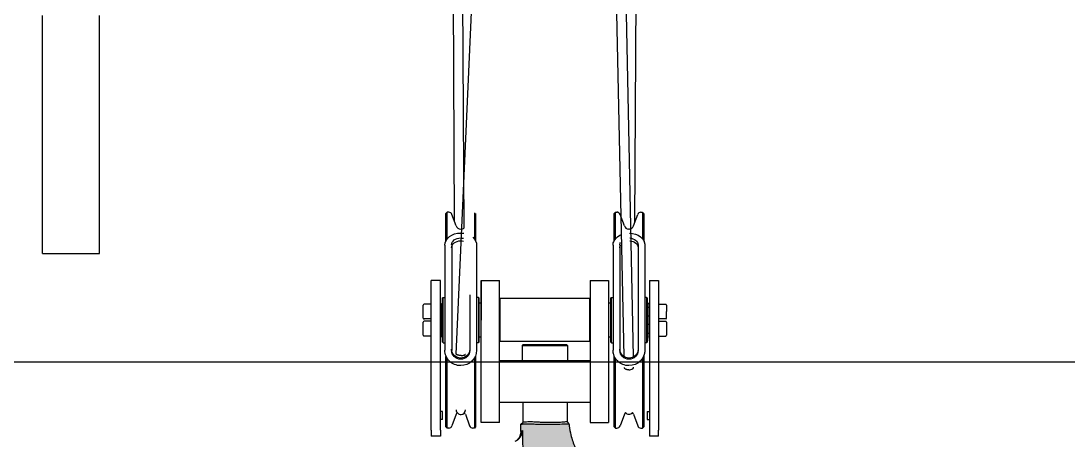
# Model space of a CAD drawing. Extents: x 220580 to 2027826, y -309201 to 71987.
# Drawn here: x 311936 to 313383, y -216207 to -215627 of the extents above; entities that cross this region are included whole.
import ezdxf

# ---------------------------------------------------------------- set-up
doc = ezdxf.new("R2010")
doc.units = 0
doc.linetypes.add('__DASH', pattern=[0.35, 0.25, -0.1])
doc.linetypes.add('DOTE', pattern=[2.42, 2, -0.2, 0.02, -0.2])
for name, color, linetype in [('A-AXIS-DOTE', 14, 'DOTE'), ('A-LIN-V', 9, 'Continuous'), ('EWHS5T6M-2', 7, 'Continuous'), ('取电臂', 7, 'Continuous'), ('零件1^葫芦小车', 7, 'Continuous')]:
    doc.layers.add(name, color=color, linetype=linetype)

# ---------------------------------------------------------------- blocks, each defined once
blk = doc.blocks.new('b234swerwr-M')
h = blk.add_hatch(color=4)
h.dxf.hatch_style = 1
edge = h.paths.add_edge_path()
edge.add_ellipse((1568297.9, 576212.3), major_axis=(945.6, 0), ratio=1, start_angle=-70.7531, end_angle=-68.9099)
edge.add_line((1568638.2, 575330), (1568643.1, 575322.5))
edge.add_line((1568643.1, 575322.5), (1568643.7, 575321.7))
edge.add_line((1568643.7, 575321.7), (1568643.7, 575321.7))
edge.add_spline(control_points=[(1568643.7, 575321.7), (1568644.8, 575319.9), (1568645.9, 575318), (1568649.9, 575311.2), (1568652.6, 575306.1), (1568657.4, 575296), (1568659.5, 575291), (1568662.3, 575283.9), (1568663.1, 575281.6), (1568664.6, 575277.2), (1568665.3, 575275.1), (1568666, 575272.8), (1568666.1, 575272.5), (1568666.9, 575269.9), (1568667.4, 575268.1), (1568668.3, 575264.7), (1568668.7, 575263.1), (1568669.8, 575258.7), (1568670.6, 575256.2), (1568672.8, 575251.1), (1568674.1, 575248.6), (1568677.2, 575243.8), (1568679, 575241.5), (1568683, 575237.3), (1568685.1, 575235.4), (1568689.7, 575231.9), (1568692.1, 575230.4), (1568697.1, 575227.8), (1568699.7, 575226.8), (1568704.8, 575225.1), (1568707.4, 575224.6), (1568712.4, 575223.8), (1568714.9, 575223.6), (1568718.8, 575223.6), (1568720.4, 575223.7), (1568723.4, 575224), (1568725, 575224.2), (1568728, 575224.8), (1568729.5, 575225.1), (1568732.5, 575226), (1568733.9, 575226.5), (1568736.8, 575227.6), (1568738.2, 575228.2), (1568740.9, 575229.6), (1568742.2, 575230.4), (1568744.9, 575232), (1568746.1, 575232.9), (1568748.6, 575234.8), (1568749.8, 575235.8), (1568752.1, 575238), (1568753.2, 575239.1), (1568755.3, 575241.5), (1568756.3, 575242.7), (1568758.2, 575245.4), (1568759.1, 575246.7), (1568760.8, 575249.6), (1568761.6, 575251.1), (1568763, 575254.2), (1568763.6, 575255.8), (1568764.7, 575259.1), (1568765.2, 575260.7), (1568765.9, 575264.2), (1568766.2, 575265.9), (1568766.6, 575269.5), (1568766.7, 575271.3), (1568766.7, 575275.6), (1568766.5, 575278.4), (1568765.8, 575282.9), (1568765.5, 575284.4), (1568764.6, 575287.5), (1568764.1, 575289.1), (1568763, 575292.2), (1568762.3, 575293.7), (1568760.8, 575296.7), (1568759.9, 575298.2), (1568758.1, 575301.1), (1568757.2, 575302.4), (1568755.1, 575305), (1568754.1, 575306.2), (1568749.3, 575311.2), (1568745.4, 575315.3), (1568737.6, 575323.4), (1568733.7, 575327.9), (1568726.3, 575337.1), (1568722.8, 575341.8), (1568716.2, 575351.7), (1568713.1, 575356.8), (1568707.3, 575367.2), (1568704.6, 575372.6), (1568699.9, 575383.1), (1568697.9, 575388.3), (1568696, 575393.6)], knot_values=[0, 0, 0, 0, 0.012094, 0.012094, 0.043169, 0.043169, 0.074245, 0.074245, 0.089782, 0.089782, 0.10532, 0.10532, 0.108005, 0.108005, 0.126597, 0.126597, 0.14519, 0.14519, 0.171955, 0.171955, 0.198721, 0.198721, 0.225486, 0.225486, 0.252251, 0.252251, 0.279017, 0.279017, 0.305782, 0.305782, 0.332547, 0.332547, 0.359313, 0.359313, 0.3769, 0.3769, 0.394487, 0.394487, 0.412074, 0.412074, 0.429662, 0.429662, 0.447249, 0.447249, 0.464836, 0.464836, 0.482423, 0.482423, 0.500011, 0.500011, 0.517598, 0.517598, 0.535185, 0.535185, 0.552772, 0.552772, 0.570359, 0.570359, 0.587947, 0.587947, 0.605534, 0.605534, 0.623121, 0.623121, 0.640708, 0.640708, 0.664579, 0.664579, 0.676514, 0.676514, 0.688449, 0.688449, 0.700384, 0.700384, 0.712319, 0.712319, 0.724254, 0.724254, 0.736189, 0.736189, 0.777684, 0.777684, 0.822741, 0.822741, 0.867798, 0.867798, 0.912855, 0.912855, 0.957912, 0.957912, 1, 1, 1, 1], degree=3, periodic=0)
edge.add_line((1568696, 575393.6), (1568697.4, 575392.6))
edge.add_ellipse((1568886.5, 575458.9), major_axis=(-200.3, 0), ratio=1, start_angle=8.6751, end_angle=19.3187, ccw=False)
edge.add_line((1568688.4, 575428.6), (1568690.1, 575427.4))
edge.add_spline(control_points=[(1568690.1, 575427.4), (1568690.1, 575427.3), (1568690.1, 575427.3), (1568690.2, 575427.3), (1568690.2, 575427.3), (1568690.2, 575427.3), (1568690.3, 575427.4), (1568690.3, 575427.4), (1568690.3, 575427.5), (1568690.3, 575427.5), (1568690.3, 575427.6), (1568690.3, 575427.6), (1568690.3, 575427.7), (1568690.3, 575427.8), (1568690.3, 575427.9), (1568690.3, 575428.1), (1568690.3, 575428.3), (1568690.3, 575428.5), (1568690.3, 575428.6), (1568690.2, 575428.9), (1568690.2, 575429.2), (1568690.1, 575429.4), (1568690.1, 575429.7), (1568690, 575429.9), (1568689.9, 575430.1), (1568689.8, 575430.2), (1568689.8, 575430.3), (1568689.7, 575430.4), (1568689.7, 575430.4), (1568689.7, 575430.5), (1568689.6, 575430.5)], knot_values=[0, 0, 0, 0, 0.06223, 0.06223, 0.06223, 0.125059, 0.125059, 0.125059, 0.182556, 0.182556, 0.182556, 0.239933, 0.239933, 0.239933, 0.329747, 0.329747, 0.329747, 0.462371, 0.462371, 0.462371, 0.647003, 0.647003, 0.647003, 0.834607, 0.834607, 0.834607, 0.943556, 0.943556, 0.943556, 1, 1, 1, 1], degree=3, periodic=0)
edge.add_line((1568689.6, 575430.5), (1568688, 575431.8))
edge.add_ellipse((1568886.5, 575458.9), major_axis=(-200.3, 0), ratio=1, start_angle=-2.5739, end_angle=7.7685, ccw=False)
edge.add_ellipse((1568599.4, 575593.9), major_axis=(-153.1, 0), ratio=1, start_angle=123.6639, end_angle=124.5965, ccw=False)
edge.add_ellipse((1568599.4, 575593.9), major_axis=(-153.1, 0), ratio=1, start_angle=123.6488, end_angle=123.6639, ccw=False)
edge.add_line((1568684.2, 575466.4), (1568684.2, 575467.6))
edge.add_line((1568684.2, 575467.6), (1568684.2, 575476.7))
edge.add_spline(control_points=[(1568684.2, 575476.7), (1568684.2, 575476.7), (1568684.3, 575476.7), (1568684.5, 575476.7), (1568685, 575476.7), (1568685.6, 575476.7), (1568686.4, 575476.7), (1568687.4, 575476.8), (1568688.8, 575476.8), (1568690.8, 575476.8), (1568693.8, 575476.9), (1568698, 575476.8), (1568703.3, 575476.7), (1568710, 575476.7), (1568718.4, 575476.6), (1568729.9, 575476.6), (1568738.9, 575476.7), (1568744.1, 575476.8), (1568746.4, 575476.9), (1568747.6, 575476.9), (1568748.5, 575476.9), (1568750.1, 575477), (1568750.4, 575477), (1568750.6, 575476.9)], knot_values=[0, 0, 0, 0, 0.023008, 0.046985, 0.071916, 0.097784, 0.124572, 0.144341, 0.171112, 0.217444, 0.250912, 0.29895, 0.377038, 0.419517, 0.501427, 0.62005, 0.748963, 0.803749, 0.842652, 0.866405, 0.874501, 0.907064, 1, 1, 1, 1], degree=3, periodic=0)
edge.add_spline(control_points=[(1568750.6, 575476.9), (1568750.7, 575476), (1568750.8, 575475), (1568751.4, 575469.9), (1568752.2, 575465.7), (1568754.6, 575455.7), (1568756.6, 575449.9), (1568761.7, 575438.5), (1568764.8, 575433), (1568772, 575422.7), (1568776, 575417.9), (1568784.8, 575409.2), (1568789.5, 575405.3), (1568800.3, 575397.9), (1568806.5, 575393.6), (1568817.6, 575386), (1568822.4, 575382.2), (1568831.3, 575374.2), (1568835.3, 575370), (1568842.9, 575361.2), (1568846.4, 575356.6), (1568853, 575346.8), (1568856, 575341.6), (1568861.3, 575331), (1568863.6, 575325.6), (1568866.2, 575318.1), (1568866.8, 575316.4), (1568867.8, 575312.9), (1568868.4, 575311.2), (1568869.3, 575307.5), (1568869.8, 575305.7), (1568870.6, 575302), (1568871, 575300.1), (1568871.7, 575296.2), (1568872, 575294.2), (1568872.5, 575290.2), (1568872.8, 575288.1), (1568873.3, 575281.9), (1568873.5, 575277.6), (1568873.5, 575269.9), (1568873.4, 575266.4), (1568872.9, 575259.1), (1568872.5, 575255.3), (1568871.2, 575247.3), (1568870.4, 575243.1), (1568868.3, 575234.6), (1568867, 575230.2), (1568863.8, 575221.2), (1568861.9, 575216.7), (1568857.5, 575207.6), (1568855.1, 575203), (1568849.5, 575194), (1568846.4, 575189.6), (1568839.5, 575180.9), (1568835.8, 575176.8), (1568827.8, 575168.9), (1568823.6, 575165.1), (1568814.6, 575158.1), (1568809.9, 575154.9), (1568800.2, 575149.1), (1568795.3, 575146.5), (1568785.1, 575141.9), (1568780, 575139.9), (1568769.7, 575136.7), (1568764.6, 575135.4), (1568754.5, 575133.4), (1568749.5, 575132.7), (1568739.8, 575131.8), (1568735, 575131.7), (1568725.9, 575131.8), (1568721.4, 575132), (1568710.8, 575133.2), (1568704.3, 575134.4), (1568691.4, 575137.9), (1568684.9, 575140.2), (1568672.4, 575146), (1568666.3, 575149.5), (1568654.6, 575157.6), (1568649.1, 575162.1), (1568638.9, 575172.2), (1568634.2, 575177.7), (1568625.9, 575189.5), (1568622.3, 575195.7), (1568616.2, 575208.7), (1568613.7, 575215.5), (1568610, 575229.1), (1568608.7, 575236), (1568607.6, 575247.7), (1568607.5, 575252.5), (1568607.7, 575261.9), (1568608.1, 575266.5), (1568608.8, 575271.7), (1568608.9, 575272.6), (1568609.3, 575275.9), (1568609.6, 575278.5), (1568610, 575283.3), (1568610.2, 575285.5), (1568610.5, 575291.8), (1568610.6, 575295.5), (1568610.6, 575302.3), (1568610.6, 575305.6), (1568610.3, 575312.2), (1568610, 575315.7), (1568609.6, 575319.5)], knot_values=[0, 0, 0, 0, 0.005894, 0.005894, 0.030053, 0.030053, 0.064391, 0.064391, 0.098729, 0.098729, 0.133067, 0.133067, 0.167406, 0.167406, 0.20826, 0.20826, 0.244777, 0.244777, 0.281295, 0.281295, 0.317812, 0.317812, 0.354329, 0.354329, 0.387959, 0.387959, 0.397632, 0.397632, 0.407305, 0.407305, 0.416978, 0.416978, 0.426651, 0.426651, 0.436324, 0.436324, 0.445997, 0.445997, 0.465343, 0.465343, 0.479597, 0.479597, 0.493851, 0.493851, 0.508105, 0.508105, 0.522359, 0.522359, 0.536613, 0.536613, 0.550867, 0.550867, 0.565121, 0.565121, 0.579374, 0.579374, 0.593628, 0.593628, 0.607882, 0.607882, 0.622136, 0.622136, 0.63639, 0.63639, 0.650644, 0.650644, 0.664898, 0.664898, 0.679151, 0.679151, 0.693405, 0.693405, 0.715098, 0.715098, 0.73679, 0.73679, 0.758483, 0.758483, 0.780175, 0.780175, 0.801868, 0.801868, 0.82356, 0.82356, 0.845252, 0.845252, 0.866945, 0.866945, 0.882014, 0.882014, 0.897082, 0.897082, 0.899258, 0.899258, 0.911851, 0.911851, 0.924444, 0.924444, 0.949629, 0.949629, 0.974815, 0.974815, 1, 1, 1, 1], degree=3, periodic=0)
h.paths.add_polyline_path([(1568643.7, 575321.7), (1568643.1, 575322.5), (1568643.1, 575321.7), (1568643.7, 575321.7)], flags=16)
at = {"color": 4}
for p, q in [((1568853.9, 575768.1), (1568852.4, 575768.1)), ((1568834.2, 575746.2), (1568832.8, 575746.2)), ((1568808.4, 575651.1), (1568809.2, 575651.8)), ((1568858.7, 575651.1), (1568857.9, 575651.8)), ((1568859.4, 575644), (1568858.7, 575651.1)), ((1568860.2, 575643.2), (1568861.8, 575643.2)), ((1568859.4, 575596.8), (1568858.7, 575589.8)), ((1568860.2, 575597.6), (1568859.4, 575596.8)), ((1568858.7, 575589.8), (1568857.9, 575589))]:
    blk.add_line(p, q, dxfattribs=at)
at = {"layer": 'EWHS5T6M-2', "color": 4, "linetype": 'Continuous'}
for p, q in [((1568580.5, 575768.1), (1568582.1, 575769.7)), ((1568580.5, 575730.3), (1568580.5, 575768.1)), ((1568584.3, 575769.7), (1568582.1, 575769.7)), ((1568582.1, 575732.7), (1568582.1, 575769.7)), ((1568594.6, 575750.6), (1568588.8, 575766.6)), ((1568619.8, 575768.8), (1568619.8, 575732.7)), ((1568621.4, 575768.1), (1568621.4, 575730.3)), ((1568813.1, 575768.1), (1568814.7, 575769.7)), ((1568813.1, 575768.1), (1568814.7, 575769.7)), ((1568813.1, 575730.3), (1568813.1, 575768.1)), ((1568813.1, 575730.3), (1568813.1, 575768.1)), ((1568814.7, 575732.7), (1568814.7, 575769.7)), ((1568814.7, 575769.7), (1568816.9, 575769.7)), ((1568814.7, 575769.7), (1568816.9, 575769.7)), ((1568827.2, 575750.6), (1568821.3, 575766.6)), ((1568839.9, 575750.6), (1568845.7, 575766.6)), ((1568839.9, 575750.6), (1568845.7, 575766.6)), ((1568850.1, 575769.7), (1568852.4, 575769.7)), ((1568850.1, 575769.7), (1568852.4, 575769.7)), ((1568852.4, 575769.7), (1568852.4, 575732.7)), ((1568852.4, 575769.7), (1568852.4, 575768.1)), ((1568853.9, 575768.1), (1568853.9, 575730.3)), ((1568853.9, 575768.1), (1568853.9, 575730.3)), ((1568578.9, 575724), (1568578.9, 575655.3)), ((1568588.4, 575724.4), (1568588.4, 575655.4)), ((1568622.9, 575724), (1568622.9, 575655.3)), ((1568811.5, 575724), (1568811.5, 575655.3)), ((1568811.5, 575724), (1568811.5, 575655.3)), ((1568820.9, 575724.4), (1568820.9, 575655.4)), ((1568846.1, 575724.4), (1568846.1, 575655.4)), ((1568855.5, 575724), (1568855.5, 575655.3)), ((1568855.5, 575724), (1568855.5, 575655.3)), ((1568560.1, 575620.4), (1568560.1, 575675.4)), ((1568572.7, 575675.4), (1568560.1, 575675.4)), ((1568572.7, 575620.4), (1568572.7, 575675.4)), ((1568629.2, 575620.4), (1568629.2, 575675.4)), ((1568629.2, 575675.4), (1568654.4, 575675.4)), ((1568629.2, 575675.4), (1568654.4, 575675.4)), ((1568629.2, 575675.4), (1568629.2, 575620.4)), ((1568654.4, 575620.4), (1568654.4, 575675.4)), ((1568654.4, 575620.4), (1568654.4, 575675.4)), ((1568780.1, 575675.4), (1568780.1, 575620.4)), ((1568780.1, 575675.4), (1568805.2, 575675.4)), ((1568780.1, 575675.4), (1568780.1, 575620.4)), ((1568780.1, 575675.4), (1568805.2, 575675.4)), ((1568805.2, 575675.4), (1568805.2, 575620.4)), ((1568805.2, 575675.4), (1568805.2, 575620.4)), ((1568861.8, 575675.4), (1568861.8, 575620.4)), ((1568861.8, 575675.4), (1568874.4, 575675.4)), ((1568861.8, 575675.4), (1568861.8, 575643.2)), ((1568861.8, 575675.4), (1568874.4, 575675.4)), ((1568874.4, 575675.4), (1568874.4, 575620.4)), ((1568874.4, 575675.4), (1568874.4, 575620.4)), ((1568575.8, 575651.1), (1568576.6, 575651.8)), ((1568575.8, 575589.8), (1568575.8, 575651.1)), ((1568576.6, 575589), (1568576.6, 575651.8)), ((1568576.6, 575651.8), (1568578.9, 575651.8)), ((1568578.9, 575655.3), (1568578.9, 575578.7)), ((1568588.4, 575655.4), (1568588.4, 575578.5)), ((1568613.5, 575655.4), (1568613.5, 575578.5)), ((1568622.9, 575655.3), (1568622.9, 575578.7)), ((1568625.3, 575651.8), (1568622.9, 575651.8)), ((1568625.3, 575651.8), (1568625.3, 575589)), ((1568626.1, 575651.1), (1568625.3, 575651.8)), ((1568626.1, 575651.1), (1568626.1, 575589.8)), ((1568655.2, 575650.3), (1568655.2, 575590.6)), ((1568779.3, 575650.3), (1568655.2, 575650.3)), ((1568655.2, 575650.3), (1568655.2, 575590.6)), ((1568779.3, 575650.3), (1568655.2, 575650.3)), ((1568779.3, 575590.6), (1568779.3, 575650.3)), ((1568780.1, 575649.5), (1568779.3, 575650.3)), ((1568779.3, 575590.6), (1568779.3, 575650.3)), ((1568780.1, 575649.5), (1568779.3, 575650.3)), ((1568808.4, 575589.8), (1568808.4, 575651.1)), ((1568808.4, 575589.8), (1568808.4, 575651.1)), ((1568809.2, 575589), (1568809.2, 575651.8)), ((1568809.2, 575651.8), (1568811.5, 575651.8)), ((1568809.2, 575651.8), (1568811.5, 575651.8)), ((1568811.5, 575655.3), (1568811.5, 575578.7)), ((1568811.5, 575655.3), (1568811.5, 575578.7)), ((1568820.9, 575655.4), (1568820.9, 575578.5)), ((1568846.1, 575655.4), (1568846.1, 575578.5)), ((1568855.5, 575655.3), (1568855.5, 575578.7)), ((1568855.5, 575655.3), (1568855.5, 575578.7)), ((1568857.9, 575651.8), (1568855.5, 575651.8)), ((1568857.9, 575651.8), (1568855.5, 575651.8)), ((1568857.9, 575651.8), (1568857.9, 575589)), ((1568858.7, 575651.1), (1568858.7, 575589.8)), ((1568548.9, 575623.2), (1568548.9, 575641.2)), ((1568560.1, 575642.4), (1568550.2, 575642.4)), ((1568574.2, 575638.5), (1568572.7, 575638.5)), ((1568574.2, 575643.2), (1568574.2, 575597.6)), ((1568575, 575644), (1568575, 575596.8)), ((1568629.2, 575644), (1568626.1, 575644)), ((1568808.4, 575644), (1568805.2, 575644)), ((1568808.4, 575644), (1568805.2, 575644)), ((1568859.4, 575596.8), (1568859.4, 575644)), ((1568860.2, 575643.2), (1568859.4, 575644)), ((1568860.2, 575643.2), (1568859.4, 575644)), ((1568860.2, 575597.6), (1568860.2, 575643.2)), ((1568860.2, 575638.5), (1568861.8, 575638.5)), ((1568874.4, 575642.4), (1568884.3, 575642.4)), ((1568874.4, 575642.4), (1568884.3, 575642.4)), ((1568885.5, 575641.2), (1568885.5, 575632.2)), ((1568885.5, 575641.2), (1568885.5, 575632.2)), ((1568885.5, 575637.6), (1568885.5, 575637.6)), ((1568885.5, 575637.6), (1568885.5, 575637.6)), ((1568560.1, 575622), (1568550.2, 575622)), ((1568560.1, 575475.5), (1568560.1, 575620.4)), ((1568574.2, 575625.9), (1568572.7, 575625.9)), ((1568572.7, 575475.5), (1568572.7, 575620.4)), ((1568629.2, 575518.3), (1568629.2, 575620.4)), ((1568629.2, 575518.3), (1568629.2, 575620.4)), ((1568654.4, 575518.3), (1568654.4, 575620.4)), ((1568654.4, 575518.3), (1568654.4, 575620.4)), ((1568780.1, 575620.4), (1568780.1, 575518.3)), ((1568780.1, 575620.4), (1568780.1, 575518.3)), ((1568805.2, 575620.4), (1568805.2, 575518.3)), ((1568805.2, 575620.4), (1568805.2, 575518.3)), ((1568861.8, 575625.9), (1568860.2, 575625.9)), ((1568861.8, 575620.4), (1568861.8, 575475.5)), ((1568884.3, 575622), (1568874.4, 575622)), ((1568884.3, 575622), (1568874.4, 575622)), ((1568874.4, 575620.4), (1568874.4, 575475.5)), ((1568874.4, 575620.4), (1568874.4, 575475.5)), ((1568885.5, 575623.2), (1568885.5, 575632.2)), ((1568885.5, 575623.2), (1568885.5, 575632.2)), ((1568548.9, 575599.7), (1568548.9, 575617.6)), ((1568560.1, 575618.8), (1568550.2, 575618.8)), ((1568574.2, 575614.9), (1568572.7, 575614.9)), ((1568860.2, 575614.9), (1568861.8, 575614.9)), ((1568874.4, 575618.8), (1568884.3, 575618.8)), ((1568874.4, 575618.8), (1568884.3, 575618.8)), ((1568885.5, 575617.6), (1568885.5, 575599.7)), ((1568885.5, 575617.6), (1568885.5, 575599.7)), ((1568560.1, 575598.4), (1568550.2, 575598.4)), ((1568574.2, 575602.3), (1568572.7, 575602.3)), ((1568574.2, 575597.6), (1568575, 575596.8)), ((1568629.2, 575596.8), (1568626.1, 575596.8)), ((1568654.4, 575591.3), (1568655.2, 575590.6)), ((1568654.4, 575591.3), (1568655.2, 575590.6)), ((1568779.3, 575590.6), (1568655.2, 575590.6)), ((1568779.3, 575590.6), (1568655.2, 575590.6)), ((1568808.4, 575596.8), (1568805.2, 575596.8)), ((1568808.4, 575596.8), (1568805.2, 575596.8)), ((1568860.2, 575602.3), (1568861.8, 575602.3)), ((1568860.2, 575602.3), (1568861.8, 575602.3)), ((1568860.2, 575597.6), (1568860.2, 575602.3)), ((1568861.8, 575602.3), (1568861.8, 575493.9)), ((1568874.4, 575598.4), (1568884.3, 575598.4)), ((1568874.4, 575598.4), (1568884.3, 575598.4)), ((1568576.6, 575589), (1568578.9, 575589)), ((1568625.3, 575589), (1568622.9, 575589)), ((1568687.4, 575586.6), (1568685.8, 575585.1)), ((1568687.4, 575586.6), (1568685.8, 575585.1)), ((1568685.8, 575585.1), (1568685.8, 575564.6)), ((1568685.8, 575585.1), (1568748.7, 575585.1)), ((1568685.8, 575585.1), (1568685.8, 575564.6)), ((1568685.8, 575585.1), (1568748.7, 575585.1)), ((1568687.4, 575586.6), (1568747.1, 575586.6)), ((1568687.4, 575586.6), (1568747.1, 575586.6)), ((1568747.1, 575586.6), (1568748.7, 575585.1)), ((1568747.1, 575586.6), (1568748.7, 575585.1)), ((1568748.7, 575585.1), (1568748.7, 575564.6)), ((1568748.7, 575585.1), (1568748.7, 575564.6)), ((1568808.4, 575589.8), (1568809.2, 575589)), ((1568808.4, 575589.8), (1568809.2, 575589)), ((1568809.2, 575589), (1568811.5, 575589)), ((1568809.2, 575589), (1568811.5, 575589)), ((1568857.9, 575589), (1568855.5, 575589)), ((1568857.9, 575589), (1568855.5, 575589)), ((1568580.5, 575472.7), (1568580.5, 575570.1)), ((1568582.1, 575471.1), (1568582.1, 575567.8)), ((1568619.8, 575567.8), (1568619.8, 575471.1)), ((1568621.4, 575570.8), (1568621.4, 575472.7)), ((1568654.4, 575564.6), (1568780.1, 575564.6)), ((1568654.4, 575564.6), (1568780.1, 575564.6)), ((1568813.1, 575472.7), (1568813.1, 575570.8)), ((1568813.1, 575472.7), (1568813.1, 575570.8)), ((1568814.7, 575471.1), (1568814.7, 575567.8)), ((1568852.4, 575567.8), (1568852.4, 575471.1)), ((1568853.9, 575570.8), (1568853.9, 575472.7)), ((1568853.9, 575570.8), (1568853.9, 575472.7)), ((1568629.2, 575479), (1568629.2, 575518.3)), ((1568629.2, 575479), (1568629.2, 575518.3)), ((1568654.4, 575479), (1568654.4, 575518.3)), ((1568654.4, 575479), (1568654.4, 575518.3)), ((1568780.1, 575518.3), (1568780.1, 575479)), ((1568780.1, 575518.3), (1568780.1, 575479)), ((1568805.2, 575518.3), (1568805.2, 575479)), ((1568805.2, 575518.3), (1568805.2, 575479)), ((1568780.1, 575506.5), (1568654.4, 575506.5)), ((1568780.1, 575506.5), (1568654.4, 575506.5)), ((1568686.6, 575506.5), (1568686.6, 575479)), ((1568686.6, 575506.5), (1568686.6, 575479)), ((1568747.9, 575506.5), (1568747.9, 575479.5)), ((1568747.9, 575506.5), (1568747.9, 575479.5)), ((1568575.8, 575493.9), (1568572.7, 575493.9)), ((1568575.8, 575482.9), (1568575.8, 575493.9)), ((1568594.6, 575490.2), (1568588.8, 575474.2)), ((1568607.3, 575490.2), (1568613.1, 575474.2)), ((1568827.2, 575490.2), (1568821.3, 575474.2)), ((1568827.2, 575490.2), (1568821.3, 575474.2)), ((1568839.9, 575490.2), (1568845.7, 575474.2)), ((1568839.9, 575490.2), (1568845.7, 575474.2)), ((1568858.7, 575493.9), (1568858.7, 575482.9)), ((1568858.7, 575493.9), (1568861.8, 575493.9)), ((1568858.7, 575493.9), (1568858.7, 575482.9)), ((1568858.7, 575493.9), (1568861.8, 575493.9)), ((1568560.1, 575468), (1568560.1, 575475.5)), ((1568575.8, 575482.9), (1568572.7, 575482.9)), ((1568572.7, 575468), (1568572.7, 575475.5)), ((1568654.4, 575479), (1568629.2, 575479)), ((1568654.4, 575479), (1568629.2, 575479)), ((1568684.2, 575476.7), (1568686.6, 575479)), ((1568684.2, 575476.7), (1568686.6, 575479)), ((1568684.2, 575466.4), (1568684.2, 575476.7)), ((1568684.2, 575466.4), (1568684.2, 575476.7)), ((1568747.9, 575479.5), (1568750.6, 575476.9)), ((1568747.9, 575479.5), (1568750.6, 575476.9)), ((1568780.1, 575479), (1568805.2, 575479)), ((1568780.1, 575479), (1568805.2, 575479)), ((1568858.7, 575482.9), (1568861.8, 575482.9)), ((1568858.7, 575482.9), (1568861.8, 575482.9)), ((1568861.8, 575482.9), (1568861.8, 575475.5)), ((1568861.8, 575475.5), (1568861.8, 575468)), ((1568861.8, 575475.5), (1568861.8, 575468)), ((1568874.4, 575475.5), (1568874.4, 575468)), ((1568874.4, 575475.5), (1568874.4, 575468)), ((1568560.1, 575468), (1568560.1, 575460.1)), ((1568572.7, 575460.1), (1568560.1, 575460.1)), ((1568572.7, 575468), (1568572.7, 575460.1)), ((1568580.5, 575472.7), (1568582.1, 575471.1)), ((1568584.3, 575471.1), (1568582.1, 575471.1)), ((1568619.8, 575471.1), (1568617.6, 575471.1)), ((1568621.4, 575472.7), (1568619.8, 575471.1)), ((1568813.1, 575472.7), (1568814.7, 575471.1)), ((1568813.1, 575472.7), (1568814.7, 575471.1)), ((1568814.7, 575471.1), (1568816.9, 575471.1)), ((1568814.7, 575471.1), (1568816.9, 575471.1)), ((1568850.1, 575471.1), (1568852.4, 575471.1)), ((1568850.1, 575471.1), (1568852.4, 575471.1)), ((1568853.9, 575472.7), (1568852.4, 575471.1)), ((1568853.9, 575472.7), (1568852.4, 575471.1)), ((1568861.8, 575468), (1568861.8, 575460.1)), ((1568861.8, 575468), (1568861.8, 575460.1)), ((1568874.4, 575460.1), (1568861.8, 575460.1)), ((1568874.4, 575460.1), (1568861.8, 575460.1)), ((1568874.4, 575460.1), (1568874.4, 575468)), ((1568874.4, 575460.1), (1568874.4, 575468))]:
    blk.add_line(p, q, dxfattribs=at)
for centre, radius, start, end in [((1568584.3, 575765), 4.71, 20, 90), ((1568816.9, 575765), 4.71, 31.3461, 90), ((1568816.9, 575765), 4.71, 20, 90), ((1568850.1, 575765), 4.71, 90, 160), ((1568850.1, 575765), 4.71, 90, 160), ((1568600.9, 575752.9), 6.76, 200, 270), ((1568833.5, 575752.9), 6.76, 200, 264.2387), ((1568833.5, 575752.9), 6.76, 275.7613, 340), ((1568833.5, 575752.9), 6.76, 275.7613, 340), ((1568600.9, 575752.9), 6.76, 270, 316.197), ((1568550.2, 575641.2), 1.26, 90, 180), ((1568884.3, 575641.2), 1.26, 0, 90), ((1568884.3, 575641.2), 1.26, 0, 90), ((1568550.2, 575623.2), 1.26, 180, 270), ((1568884.3, 575623.2), 1.26, 270, 0), ((1568884.3, 575623.2), 1.26, 270, 0), ((1568550.2, 575617.6), 1.26, 90, 180), ((1568884.3, 575617.6), 1.26, 0, 90), ((1568884.3, 575617.6), 1.26, 0, 90), ((1568550.2, 575599.7), 1.26, 180, 270), ((1568884.3, 575599.7), 1.26, 270, 0), ((1568884.3, 575599.7), 1.26, 270, 0), ((1568600.9, 575487.9), 6.76, 138.3807, 160), ((1568600.9, 575487.9), 6.76, 20, 41.1673), ((1568833.5, 575487.9), 6.76, 136.7525, 160), ((1568833.5, 575487.9), 6.76, 136.7525, 160), ((1568833.5, 575487.9), 6.76, 20, 43.679), ((1568833.5, 575487.9), 6.76, 20, 43.679), ((1568584.3, 575475.8), 4.71, 270, 340), ((1568617.6, 575475.8), 4.71, 200, 270), ((1568668.4, 575466.5), 15.9, 314.6155, 0.0716), ((1568668.4, 575466.5), 15.9, 314.6155, 0.0716), ((1568599.4, 575593.9), 153.1, 303.6488, 304.5965), ((1568599.4, 575593.9), 153.1, 303.6488, 304.5965), ((1568886.5, 575458.9), 200.3, 177.4261, 187.8568), ((1568886.5, 575458.9), 200.3, 177.4261, 187.8568), ((1568816.9, 575475.8), 4.71, 270, 340), ((1568816.9, 575475.8), 4.71, 270, 340), ((1568850.1, 575475.8), 4.71, 200, 270), ((1568850.1, 575475.8), 4.71, 200, 270)]:
    blk.add_arc(centre, radius, start, end, dxfattribs=at)
at = {"layer": 'EWHS5T6M-2', "color": 4, "linetype": 'Continuous', "extrusion": (0, 0, -1)}
for centre, major_axis, ratio, start_param, end_param in [((1568600.9, 575724), (22, 0), 0.766044, 3.141593, 4.712389), ((1568600.9, 575724), (22, 0), 0.766044, 4.712389, 4.913203), ((1568600.9, 575724), (22, 0), 0.766044, 5.573665, 6.283185), ((1568833.5, 575724), (22, 0), 0.766044, 3.141593, 4.150051), ((1568833.5, 575724), (22, 0), 0.766044, 4.750321, 6.283185), ((1568600.9, 575724.4), (12.6, 0), 0.766044, 3.141593, 4.712389), ((1568600.9, 575720.4), (12.6, 0), 0.766044, 3.141593, 4.712389), ((1568600.9, 575724.4), (12.6, 0), 0.766044, 4.712389, 5.031351), ((1568600.9, 575720.4), (12.6, 0), 0.766044, 4.712389, 5.010105), ((1568833.5, 575724), (22, 0), 0.766044, 3.141593, 3.521844), ((1568833.5, 575724.4), (12.6, 0), 0.766044, 3.141593, 3.568788), ((1568833.5, 575720.4), (12.6, 0), 0.766044, 3.141593, 3.590007), ((1568833.5, 575724.4), (12.6, 0), 0.766044, 4.794698, 6.283185), ((1568833.5, 575720.4), (12.6, 0), 0.766044, 4.819633, 6.283185), ((1568833.5, 575724), (22, 0), 0.766044, 5.902934, 6.283185), ((1568600.9, 575578.7), (22, 0), 0.965926, 1.570796, 3.141593), ((1568600.9, 575580.1), (12.6, 0), 0.965926, 1.570796, 3.141593), ((1568600.9, 575578.5), (12.6, 0), 0.965926, 1.570796, 3.141593), ((1568600.9, 575580.1), (12.6, 0), 0.965926, 0, 1.570796), ((1568600.9, 575578.7), (22, 0), 0.965926, 0, 1.570796), ((1568600.9, 575578.5), (12.6, 0), 0.965926, 0, 1.570796), ((1568833.5, 575578.7), (22, 0), 0.965926, 1.570796, 3.141593), ((1568833.5, 575578.7), (22, 0), 0.965926, 2.761341, 3.141593), ((1568833.5, 575580.1), (12.6, 0), 0.965926, 1.570796, 3.141593), ((1568833.5, 575578.5), (12.6, 0), 0.965926, 1.570796, 3.141593), ((1568833.5, 575580.1), (12.6, 0), 0.965926, 0, 1.570796), ((1568833.5, 575578.7), (22, 0), 0.965926, 0, 1.570796), ((1568833.5, 575578.5), (12.6, 0), 0.965926, 6.283185, 7.853982), ((1568833.5, 575578.7), (22, 0), 0.965926, 0, 0.380251)]:
    blk.add_ellipse(centre, major_axis=major_axis, ratio=ratio, start_param=start_param, end_param=end_param, dxfattribs=at)
at = {"layer": 'EWHS5T6M-2', "color": 4, "linetype": 'Continuous'}
for points, degree, knots in [([(1568750.6, 575476.9), (1568750.7, 575476), (1568750.8, 575475), (1568751.4, 575469.9), (1568752.2, 575465.7), (1568754.6, 575455.7), (1568756.6, 575449.9), (1568761.7, 575438.5), (1568764.8, 575433), (1568772, 575422.7), (1568776, 575417.9), (1568784.8, 575409.2), (1568789.5, 575405.3), (1568800.3, 575397.9), (1568806.5, 575393.6), (1568817.6, 575386), (1568822.4, 575382.2), (1568831.3, 575374.2), (1568835.3, 575370), (1568842.9, 575361.2), (1568846.4, 575356.6), (1568853, 575346.8), (1568856, 575341.6), (1568861.3, 575331), (1568863.6, 575325.6), (1568866.2, 575318.1), (1568866.8, 575316.4), (1568867.8, 575312.9), (1568868.4, 575311.2), (1568869.3, 575307.5), (1568869.8, 575305.7), (1568870.6, 575302), (1568871, 575300.1), (1568871.7, 575296.2), (1568872, 575294.2), (1568872.5, 575290.2), (1568872.8, 575288.1), (1568873.3, 575281.9), (1568873.5, 575277.6), (1568873.5, 575269.9), (1568873.4, 575266.4), (1568872.9, 575259.1), (1568872.5, 575255.3), (1568871.2, 575247.3), (1568870.4, 575243.1), (1568868.3, 575234.6), (1568867, 575230.2), (1568863.8, 575221.2), (1568861.9, 575216.7), (1568857.5, 575207.6), (1568855.1, 575203), (1568849.5, 575194), (1568846.4, 575189.6), (1568839.5, 575180.9), (1568835.8, 575176.8), (1568827.8, 575168.9), (1568823.6, 575165.1), (1568814.6, 575158.1), (1568809.9, 575154.9), (1568800.2, 575149.1), (1568795.3, 575146.5), (1568785.1, 575141.9), (1568780, 575139.9), (1568769.7, 575136.7), (1568764.6, 575135.4), (1568754.5, 575133.4), (1568749.5, 575132.7), (1568739.8, 575131.8), (1568735, 575131.7), (1568725.9, 575131.8), (1568721.4, 575132), (1568710.8, 575133.2), (1568704.3, 575134.4), (1568691.4, 575137.9), (1568684.9, 575140.2), (1568672.4, 575146), (1568666.3, 575149.5), (1568654.6, 575157.6), (1568649.1, 575162.1), (1568638.9, 575172.2), (1568634.2, 575177.7), (1568625.9, 575189.5), (1568622.3, 575195.7), (1568616.2, 575208.7), (1568613.7, 575215.5), (1568610, 575229.1), (1568608.7, 575236), (1568607.6, 575247.7), (1568607.5, 575252.5), (1568607.7, 575261.9), (1568608.1, 575266.5), (1568608.8, 575271.7), (1568608.9, 575272.6), (1568609.3, 575275.9), (1568609.6, 575278.5), (1568610, 575283.3), (1568610.2, 575285.5), (1568610.5, 575291.8), (1568610.6, 575295.5), (1568610.6, 575302.3), (1568610.6, 575305.6), (1568610.3, 575312.2), (1568610, 575315.7), (1568609.6, 575319.5)], 3, [0, 0, 0, 0, 0.005894, 0.005894, 0.030053, 0.030053, 0.064391, 0.064391, 0.098729, 0.098729, 0.133067, 0.133067, 0.167406, 0.167406, 0.20826, 0.20826, 0.244777, 0.244777, 0.281295, 0.281295, 0.317812, 0.317812, 0.354329, 0.354329, 0.387959, 0.387959, 0.397632, 0.397632, 0.407305, 0.407305, 0.416978, 0.416978, 0.426651, 0.426651, 0.436324, 0.436324, 0.445997, 0.445997, 0.465343, 0.465343, 0.479597, 0.479597, 0.493851, 0.493851, 0.508105, 0.508105, 0.522359, 0.522359, 0.536613, 0.536613, 0.550867, 0.550867, 0.565121, 0.565121, 0.579374, 0.579374, 0.593628, 0.593628, 0.607882, 0.607882, 0.622136, 0.622136, 0.63639, 0.63639, 0.650644, 0.650644, 0.664898, 0.664898, 0.679151, 0.679151, 0.693405, 0.693405, 0.715098, 0.715098, 0.73679, 0.73679, 0.758483, 0.758483, 0.780175, 0.780175, 0.801868, 0.801868, 0.82356, 0.82356, 0.845252, 0.845252, 0.866945, 0.866945, 0.882014, 0.882014, 0.897082, 0.897082, 0.899258, 0.899258, 0.911851, 0.911851, 0.924444, 0.924444, 0.949629, 0.949629, 0.974815, 0.974815, 1, 1, 1, 1]), ([(1568750.6, 575476.9), (1568750.7, 575476), (1568750.8, 575475), (1568751.4, 575469.9), (1568752.2, 575465.7), (1568754.6, 575455.7), (1568756.6, 575449.9), (1568761.7, 575438.5), (1568764.8, 575433), (1568772, 575422.7), (1568776, 575417.9), (1568784.8, 575409.2), (1568789.5, 575405.3), (1568800.3, 575397.9), (1568806.5, 575393.6), (1568817.6, 575386), (1568822.4, 575382.2), (1568831.3, 575374.2), (1568835.3, 575370), (1568842.9, 575361.2), (1568846.4, 575356.6), (1568853, 575346.8), (1568856, 575341.6), (1568861.3, 575331), (1568863.6, 575325.6), (1568866.2, 575318.1), (1568866.8, 575316.4), (1568867.8, 575312.9), (1568868.4, 575311.2), (1568869.3, 575307.5), (1568869.8, 575305.7), (1568870.6, 575302), (1568871, 575300.1), (1568871.7, 575296.2), (1568872, 575294.2), (1568872.5, 575290.2), (1568872.8, 575288.1), (1568873.3, 575281.9), (1568873.5, 575277.6), (1568873.5, 575269.9), (1568873.4, 575266.4), (1568872.9, 575259.1), (1568872.5, 575255.3), (1568871.2, 575247.3), (1568870.4, 575243.1), (1568868.3, 575234.6), (1568867, 575230.2), (1568863.8, 575221.2), (1568861.9, 575216.7), (1568857.5, 575207.6), (1568855.1, 575203), (1568849.5, 575194), (1568846.4, 575189.6), (1568839.5, 575180.9), (1568835.8, 575176.8), (1568827.8, 575168.9), (1568823.6, 575165.1), (1568814.6, 575158.1), (1568809.9, 575154.9), (1568800.2, 575149.1), (1568795.3, 575146.5), (1568785.1, 575141.9), (1568780, 575139.9), (1568769.7, 575136.7), (1568764.6, 575135.4), (1568754.5, 575133.4), (1568749.5, 575132.7), (1568739.8, 575131.8), (1568735, 575131.7), (1568725.9, 575131.8), (1568721.4, 575132), (1568710.8, 575133.2), (1568704.3, 575134.4), (1568691.4, 575137.9), (1568684.9, 575140.2), (1568672.4, 575146), (1568666.3, 575149.5), (1568654.6, 575157.6), (1568649.1, 575162.1), (1568638.9, 575172.2), (1568634.2, 575177.7), (1568625.9, 575189.5), (1568622.3, 575195.7), (1568616.2, 575208.7), (1568613.7, 575215.5), (1568610, 575229.1), (1568608.7, 575236), (1568607.6, 575247.7), (1568607.5, 575252.5), (1568607.7, 575261.9), (1568608.1, 575266.5), (1568608.8, 575271.7), (1568608.9, 575272.6), (1568609.3, 575275.9), (1568609.6, 575278.5), (1568610, 575283.3), (1568610.2, 575285.5), (1568610.5, 575291.8), (1568610.6, 575295.5), (1568610.6, 575302.3), (1568610.6, 575305.6), (1568610.3, 575312.2), (1568610, 575315.7), (1568609.6, 575319.5)], 3, [0, 0, 0, 0, 0.005894, 0.005894, 0.030053, 0.030053, 0.064391, 0.064391, 0.098729, 0.098729, 0.133067, 0.133067, 0.167406, 0.167406, 0.20826, 0.20826, 0.244777, 0.244777, 0.281295, 0.281295, 0.317812, 0.317812, 0.354329, 0.354329, 0.387959, 0.387959, 0.397632, 0.397632, 0.407305, 0.407305, 0.416978, 0.416978, 0.426651, 0.426651, 0.436324, 0.436324, 0.445997, 0.445997, 0.465343, 0.465343, 0.479597, 0.479597, 0.493851, 0.493851, 0.508105, 0.508105, 0.522359, 0.522359, 0.536613, 0.536613, 0.550867, 0.550867, 0.565121, 0.565121, 0.579374, 0.579374, 0.593628, 0.593628, 0.607882, 0.607882, 0.622136, 0.622136, 0.63639, 0.63639, 0.650644, 0.650644, 0.664898, 0.664898, 0.679151, 0.679151, 0.693405, 0.693405, 0.715098, 0.715098, 0.73679, 0.73679, 0.758483, 0.758483, 0.780175, 0.780175, 0.801868, 0.801868, 0.82356, 0.82356, 0.845252, 0.845252, 0.866945, 0.866945, 0.882014, 0.882014, 0.897082, 0.897082, 0.899258, 0.899258, 0.911851, 0.911851, 0.924444, 0.924444, 0.949629, 0.949629, 0.974815, 0.974815, 1, 1, 1, 1]), ([(1568684.2, 575476.7), (1568684.2, 575476.7), (1568684.3, 575476.7), (1568684.5, 575476.7), (1568685, 575476.7), (1568685.6, 575476.7), (1568686.4, 575476.7), (1568687.4, 575476.8), (1568688.8, 575476.8), (1568690.8, 575476.8), (1568693.8, 575476.9), (1568698, 575476.8), (1568703.3, 575476.7), (1568710, 575476.7), (1568718.4, 575476.6), (1568729.9, 575476.6), (1568738.9, 575476.7), (1568744.1, 575476.8), (1568746.4, 575476.9), (1568747.6, 575476.9), (1568748.5, 575476.9), (1568750.1, 575477), (1568750.4, 575477), (1568750.6, 575476.9)], 3, [0, 0, 0, 0, 0.023008, 0.046985, 0.071916, 0.097784, 0.124572, 0.144341, 0.171112, 0.217444, 0.250912, 0.29895, 0.377038, 0.419517, 0.501427, 0.62005, 0.748963, 0.803749, 0.842652, 0.866405, 0.874501, 0.907064, 1, 1, 1, 1]), ([(1568684.2, 575476.7), (1568684.2, 575476.7), (1568684.3, 575476.7), (1568684.5, 575476.7), (1568685, 575476.7), (1568685.6, 575476.7), (1568686.4, 575476.7), (1568687.4, 575476.8), (1568688.8, 575476.8), (1568690.8, 575476.8), (1568693.8, 575476.9), (1568698, 575476.8), (1568703.3, 575476.7), (1568710, 575476.7), (1568718.4, 575476.6), (1568729.9, 575476.6), (1568738.9, 575476.7), (1568744.1, 575476.8), (1568746.4, 575476.9), (1568747.6, 575476.9), (1568748.5, 575476.9), (1568750.1, 575477), (1568750.4, 575477), (1568750.6, 575476.9)], 3, [0, 0, 0, 0, 0.023008, 0.046985, 0.071916, 0.097784, 0.124572, 0.144341, 0.171112, 0.217444, 0.250912, 0.29895, 0.377038, 0.419517, 0.501427, 0.62005, 0.748963, 0.803749, 0.842652, 0.866405, 0.874501, 0.907064, 1, 1, 1, 1]), ([(1568747.9, 575479.5), (1568747.9, 575479.5), (1568747.8, 575479.5), (1568747.4, 575479.5), (1568746.6, 575479.5), (1568745.2, 575479.5), (1568742.9, 575479.2), (1568737.8, 575478.9), (1568729.3, 575478.7), (1568719.2, 575478.8), (1568711.2, 575479), (1568706.6, 575479.2), (1568703, 575479.4), (1568699.5, 575479.6), (1568695.4, 575479.7), (1568692.1, 575479.5), (1568690.1, 575479.3), (1568688.6, 575479.2), (1568687.5, 575479.1), (1568686.7, 575479), (1568686.6, 575479), (1568686.6, 575479)], 3, [0, 0, 0, 0, 0.020045, 0.062586, 0.096899, 0.125201, 0.187741, 0.250283, 0.373093, 0.499342, 0.563292, 0.624573, 0.648563, 0.687175, 0.749712, 0.81225, 0.849462, 0.874848, 0.92013, 0.961847, 1, 1, 1, 1]), ([(1568747.9, 575479.5), (1568747.9, 575479.5), (1568747.8, 575479.5), (1568747.4, 575479.5), (1568746.6, 575479.5), (1568745.2, 575479.5), (1568742.9, 575479.2), (1568737.8, 575478.9), (1568729.3, 575478.7), (1568719.2, 575478.8), (1568711.2, 575479), (1568706.6, 575479.2), (1568703, 575479.4), (1568699.5, 575479.6), (1568695.4, 575479.7), (1568692.1, 575479.5), (1568690.1, 575479.3), (1568688.6, 575479.2), (1568687.5, 575479.1), (1568686.7, 575479), (1568686.6, 575479), (1568686.6, 575479)], 3, [0, 0, 0, 0, 0.020045, 0.062586, 0.096899, 0.125201, 0.187741, 0.250283, 0.373093, 0.499342, 0.563292, 0.624573, 0.648563, 0.687175, 0.749712, 0.81225, 0.849462, 0.874848, 0.92013, 0.961847, 1, 1, 1, 1]), ([(1568676.4, 575452.8), (1568677.5, 575453.5), (1568678.6, 575454.3), (1568680.5, 575456.2), (1568681.4, 575457.3), (1568682.8, 575459.8), (1568683.4, 575461.1), (1568683.9, 575463.2), (1568684, 575463.8), (1568684.1, 575464.5)], 3, [0, 0, 0, 0, 0.2470021, 0.2470021, 0.4999999, 0.4999999, 0.7529976, 0.7529976, 0.8785574, 0.8785574, 0.8785574, 0.8785574]), ([(1568676.4, 575452.8), (1568677.5, 575453.5), (1568678.6, 575454.3), (1568680.5, 575456.2), (1568681.4, 575457.3), (1568682.8, 575459.8), (1568683.4, 575461.1), (1568683.9, 575463.2), (1568684, 575463.8), (1568684.1, 575464.5)], 3, [0, 0, 0, 0, 0.2470021, 0.2470021, 0.4999999, 0.4999999, 0.7529976, 0.7529976, 0.8785574, 0.8785574, 0.8785574, 0.8785574]), ([(1568677.8, 575453.7), (1568681.6, 575455.9), (1568683.9, 575459.7), (1568685.1, 575461.5), (1568685.7, 575463.6), (1568686.3, 575465.7), (1568686.3, 575467.9)], 2, [0, 0, 0, 0.5, 0.5, 0.75, 0.75, 1, 1, 1]), ([(1568677.8, 575453.7), (1568681.6, 575455.9), (1568683.9, 575459.7), (1568685.1, 575461.5), (1568685.7, 575463.6), (1568686.3, 575465.7), (1568686.3, 575467.9)], 2, [0, 0, 0, 0.5, 0.5, 0.75, 0.75, 1, 1, 1])]:
    blk.add_open_spline(points, degree=degree, knots=knots, dxfattribs=at)
at = {"layer": '取电臂', "color": 4, "linetype": 'Continuous'}
for p, q in [((1568022.7, 575712.6), (1568022.7, 576041.8)), ((1568022.7, 575712.6), (1568022.7, 576041.8)), ((1568101.2, 575712.6), (1568101.2, 576041.8)), ((1568101.2, 575712.6), (1568101.2, 576041.8)), ((1568022.7, 575712.6), (1568028.9, 575712.6)), ((1568022.7, 575712.6), (1568028.9, 575712.6)), ((1568028.9, 575712.6), (1568094.9, 575712.6)), ((1568028.9, 575712.6), (1568094.9, 575712.6)), ((1568094.9, 575712.6), (1568101.2, 575712.6)), ((1568094.9, 575712.6), (1568101.2, 575712.6))]:
    blk.add_line(p, q, dxfattribs=at)
at = {"layer": '零件1^葫芦小车', "color": 4, "linetype": 'Continuous'}
for p, q in [((1568592.5, 575756.2), (1568590.8, 576080)), ((1568594.6, 575573.4), (1568617.2, 576076.3)), ((1568603.5, 576080), (1568605.3, 575747.7)), ((1568826.7, 575569.9), (1568816.3, 576076.3)), ((1568828.9, 576076.3), (1568839.4, 575569.4)), ((1568843, 576076.3), (1568841.4, 575754.9)), ((1568601.4, 575571.4), (1568601, 575571.4))]:
    blk.add_line(p, q, dxfattribs=at)
for centre, radius, start, end in [((1568601.9, 575583.8), 12.4, 268.0512, 289.59), ((1568833.8, 575560.1), 8.57, 268.1338, 305.8588), ((1568601, 575496.2), 6.32, 180, 274.298), ((1568601, 575496.2), 6.32, 274.298, 0), ((1568833.5, 575496.6), 6.32, 219.2861, 269.974), ((1568833.5, 575496.6), 6.32, 219.2861, 269.974), ((1568833.5, 575496.6), 6.32, 269.974, 321.1454), ((1568833.5, 575496.6), 6.32, 269.974, 321.1454)]:
    blk.add_arc(centre, radius, start, end, dxfattribs=at)
for points, knots in [([(1568601, 575571.4), (1568600.9, 575571.4), (1568600.6, 575571.4), (1568600.3, 575571.4), (1568600, 575571.4), (1568599.7, 575571.5), (1568599.4, 575571.5), (1568599.1, 575571.5), (1568598.8, 575571.6), (1568598.5, 575571.6), (1568598.2, 575571.7), (1568597.9, 575571.7), (1568597.2, 575571.9), (1568596.2, 575572.2), (1568595.3, 575572.7), (1568594.7, 575573.3), (1568594.7, 575573.6), (1568594.7, 575573.8)], [0, 0, 0, 0, 0.0235185, 0.0468871, 0.0701061, 0.0931755, 0.1160954, 0.138866, 0.1614874, 0.1839598, 0.2062831, 0.2284577, 0.2504836, 0.3740833, 0.4998635, 0.61949, 0.7170803, 0.7170803, 0.7170803, 0.7170803]), ([(1568606, 575572.1), (1568606.1, 575572.1), (1568606.2, 575572.2), (1568606.4, 575572.3), (1568606.5, 575572.3), (1568606.7, 575572.4), (1568606.8, 575572.5), (1568606.9, 575572.6), (1568607, 575572.7), (1568607, 575572.7), (1568607.1, 575572.8), (1568607.1, 575572.9), (1568607.2, 575572.9), (1568607.2, 575573), (1568607.2, 575573.1), (1568607.3, 575573.1), (1568607.3, 575573.2), (1568607.3, 575573.3), (1568607.3, 575573.3)], [0, 0, 0, 0, 0.0234361, 0.045911, 0.0674249, 0.0879777, 0.1075694, 0.1261999, 0.1438694, 0.1605777, 0.1763248, 0.1911108, 0.2049357, 0.2177994, 0.229702, 0.2406435, 0.2506238, 0.282826, 0.282826, 0.282826, 0.282826]), ([(1568833.5, 575551.5), (1568833.4, 575551.5), (1568833.2, 575551.5), (1568832.9, 575551.5), (1568832.5, 575551.5), (1568832.2, 575551.6), (1568831.9, 575551.6), (1568831.6, 575551.6), (1568831.3, 575551.7), (1568831.1, 575551.7), (1568830.8, 575551.8), (1568830.5, 575551.9), (1568829.8, 575552.1), (1568828.9, 575552.5), (1568827.9, 575553.2), (1568827.3, 575554), (1568827.2, 575554.6), (1568827.2, 575554.8)], [0, 0, 0, 0, 0.0233866, 0.0466518, 0.0697957, 0.0928183, 0.1157197, 0.1384998, 0.1611587, 0.1836964, 0.206113, 0.2284083, 0.2505826, 0.3741923, 0.4999244, 0.6198532, 0.7237332, 0.7237332, 0.7237332, 0.7237332]), ([(1568838.8, 575553.1), (1568838.8, 575553.2), (1568838.9, 575553.3), (1568839.1, 575553.4), (1568839.2, 575553.5), (1568839.3, 575553.7), (1568839.4, 575553.8), (1568839.5, 575553.9), (1568839.6, 575554.1), (1568839.6, 575554.2), (1568839.7, 575554.3), (1568839.7, 575554.4), (1568839.7, 575554.5), (1568839.8, 575554.6), (1568839.8, 575554.7), (1568839.8, 575554.7), (1568839.8, 575554.8), (1568839.8, 575554.9), (1568839.8, 575555), (1568839.8, 575555.1)], [0, 0, 0, 0, 0.0230086, 0.0450393, 0.066092, 0.0861666, 0.1052632, 0.1233818, 0.1405222, 0.1566846, 0.1718689, 0.186075, 0.199303, 0.2115529, 0.2228246, 0.2331181, 0.2424335, 0.2507707, 0.2763306, 0.2763306, 0.2763306, 0.2763306])]:
    blk.add_open_spline(points, degree=3, knots=knots, dxfattribs=at)

msp = doc.modelspace()

# ---------------------------------------------------------------- linework, layer by layer
at = {"layer": 'A-AXIS-DOTE', "linetype": '__DASH', "ltscale": 2}
msp.add_line((388448.2, -216099.2), (286072.5, -216099.2), dxfattribs=at)

# ---------------------------------------------------------------- block references
at = {"layer": 'A-LIN-V'}
msp.add_blockref('b234swerwr-M', (-1256057.2, -791661.5), dxfattribs=at)

doc.saveas('drawing.dxf')
